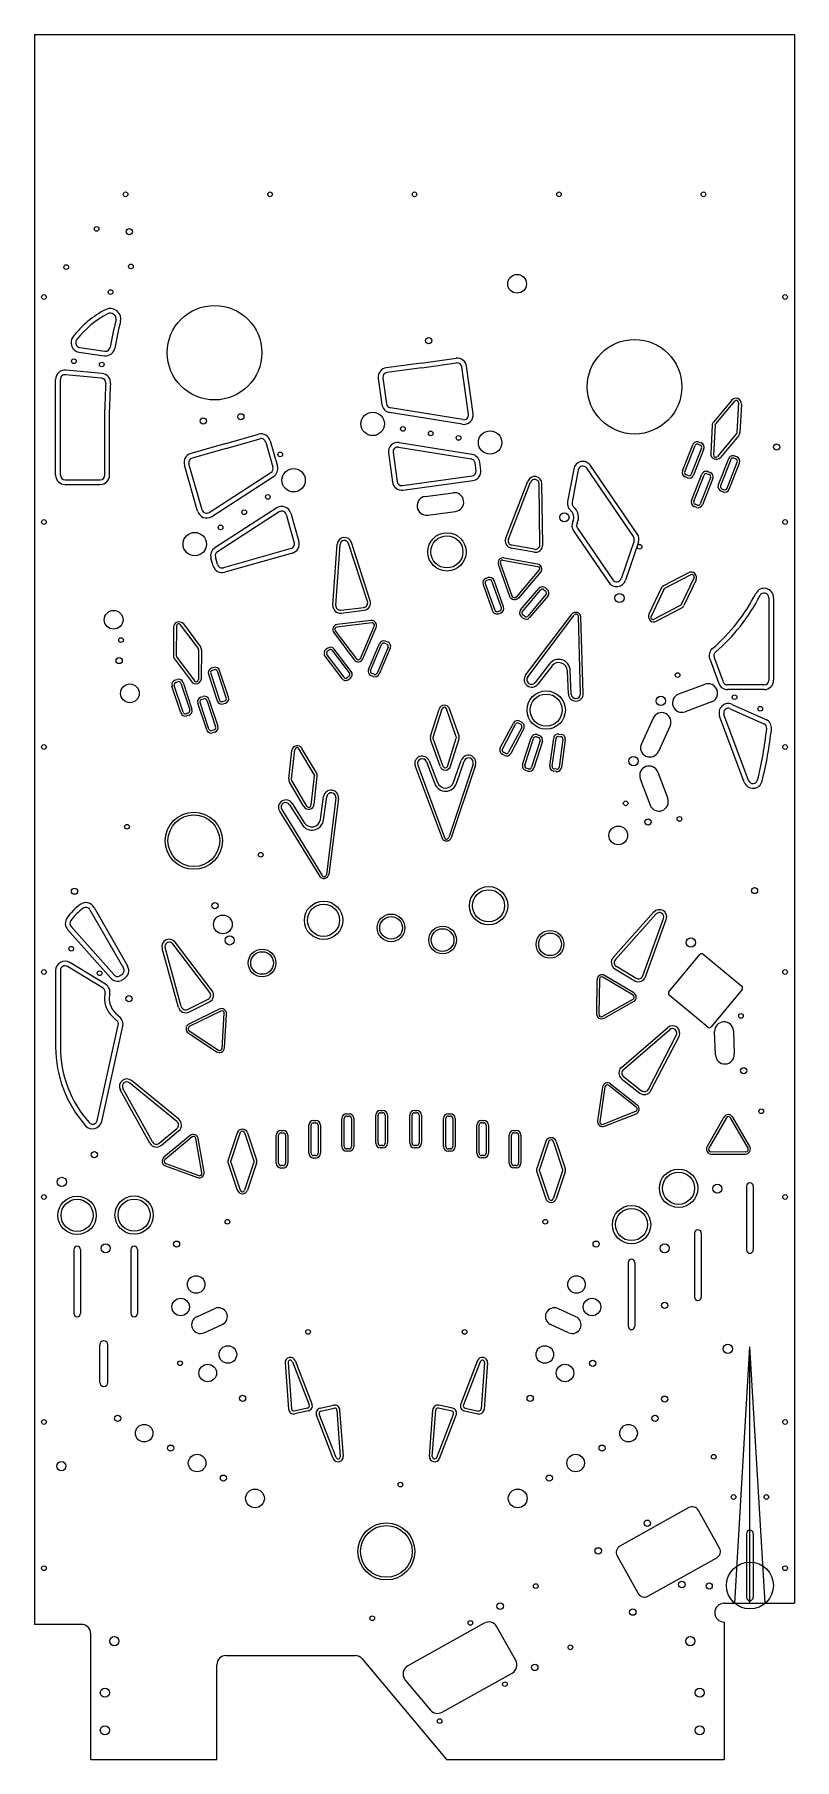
# Model space of a CAD drawing. Extents: x 0 to 20.3, y 0 to 46.
import ezdxf

# ---------------------------------------------------------------- set-up
doc = ezdxf.new("R2010")
doc.units = 0
doc.header["$LTSCALE"] = 4.25085
doc.header["$MEASUREMENT"] = 0
for name, color, linetype in [('1_250BIT_500DEP', 5, 'Continuous'), ('2_250BIT_250DEP', 3, 'Continuous'), ('3_250BIT_500TAB', 5, 'Continuous'), ('6_125BIT_500DEP', 5, 'Continuous'), ('7A_1250BALL', 5, 'Continuous'), ('8_250BIT_500OUTLINE', 5, 'Continuous')]:
    doc.layers.add(name, color=color, linetype=linetype)

msp = doc.modelspace()

# ---------------------------------------------------------------- linework, layer by layer
at = {"layer": '1_250BIT_500DEP', "color": 5, "linetype": 'Continuous', "lineweight": 25}
for p, q in [((2.13, 38.517), (2.098, 38.543)), ((1.203, 37.656), (1.876, 37.557)), ((9.699, 34.997), (11.634, 34.681)), ((9.555, 34.857), (9.66, 34.081)), ((11.766, 34.368), (11.738, 34.575)), ((9.801, 33.974), (11.659, 34.227)), ((10.409, 33.678), (11.152, 33.78)), ((6.521, 33.271), (4.875, 32.206)), ((6.709, 33.2), (6.923, 32.447)), ((10.477, 33.183), (11.22, 33.284)), ((6.837, 32.293), (5.034, 31.78)), ((4.879, 31.866), (4.822, 32.067)), ((17.865, 28.671), (17.162, 28.41)), ((18.039, 28.203), (17.336, 27.941)), ((16.482, 27.77), (16.17, 27.088)), ((19.028, 26.104), (18.372, 27.865)), ((18.54, 28.022), (19.437, 27.617)), ((16.936, 27.562), (16.625, 26.88)), ((16.61, 26.329), (16.872, 25.627)), ((16.141, 26.155), (16.403, 25.452)), ((1.477, 22.661), (2.37, 21.099)), ((2.123, 20.922), (0.977, 22.215)), ((2.322, 20.928), (2.257, 20.886)), ((18.146, 18.788), (18.123, 19.413)), ((18.623, 19.432), (18.646, 18.807)), ((4.323, 11.807), (4.808, 12.026)), ((14.427, 11.807), (13.942, 12.026)), ((4.517, 11.38), (5.001, 11.599)), ((14.233, 11.38), (13.749, 11.599))]:
    msp.add_line(p, q, dxfattribs=at)
at = {"layer": '1_250BIT_500DEP', "color": 5, "linetype": 'Continuous', "lineweight": 5}
for p, q in [((12.629, 32.541), (13.218, 34.06)), ((13.463, 32.39), (13.443, 34.019)), ((8.03, 30.775), (8.143, 32.4)), ((8.872, 30.878), (8.37, 32.428)), ((13.324, 32.272), (12.718, 32.381)), ((8.163, 30.649), (8.773, 30.724)), ((15.478, 21.332), (16.564, 22.547)), ((16.206, 20.897), (16.76, 22.43)), ((3.91, 20.078), (3.477, 21.649)), ((4.67, 20.455), (3.682, 21.75)), ((15.506, 21.152), (16.034, 20.836)), ((4.077, 20.003), (4.629, 20.277)), ((15.69, 18.397), (16.924, 19.462)), ((16.356, 17.872), (17.104, 19.32)), ((3.794, 17.014), (2.531, 18.043)), ((15.694, 18.215), (16.177, 17.834)), ((3.144, 16.47), (2.356, 17.896)), ((3.323, 16.436), (3.795, 16.831))]:
    msp.add_line(p, q, dxfattribs=at)
at = {"layer": '1_250BIT_500DEP', "color": 5, "linetype": 'Continuous', "lineweight": 25}
for centre, radius in [((12.859, 39.352), 0.25), ((12.859, 39.352), 0.25), ((9.01, 35.616), 0.312), ((12.139, 35.12), 0.312), ((6.904, 34.114), 0.312), ((4.27, 32.41), 0.312), ((2.108, 30.394), 0.25), ((2.542, 28.431), 0.25), ((15.555, 24.643), 0.25), ((5.019, 22.27), 0.25), ((9.501, 22.177), 0.302), ((10.873, 21.853), 0.302), ((13.736, 21.738), 0.302), ((6.064, 21.24), 0.302), ((4.307, 12.668), 0.234), ((14.443, 12.668), 0.234), ((3.894, 12.068), 0.234), ((14.856, 12.068), 0.234), ((5.153, 10.799), 0.234), ((13.597, 10.799), 0.234), ((4.616, 10.306), 0.234), ((14.134, 10.306), 0.234), ((2.921, 8.701), 0.234), ((15.829, 8.701), 0.234), ((4.332, 7.905), 0.234), ((14.418, 7.905), 0.234), ((5.875, 6.963), 0.25), ((12.875, 6.963), 0.25)]:
    msp.add_circle(centre, radius, dxfattribs=at)
at = {"layer": '1_250BIT_500DEP', "color": 5, "linetype": 'Continuous', "lineweight": 5}
for centre, radius in [((10.989, 32.203), 0.428), ((13.634, 27.985), 0.428), ((4.245, 24.5), 0.689), ((12.099, 22.767), 0.428), ((7.702, 22.379), 0.428), ((9.501, 22.177), 0.302), ((10.873, 21.853), 0.302), ((13.736, 21.738), 0.302), ((6.064, 21.24), 0.302), ((17.161, 15.232), 0.428), ((1.135, 14.511), 0.428), ((2.654, 14.518), 0.428), ((15.908, 14.265), 0.428), ((9.375, 5.548), 0.689)]:
    msp.add_circle(centre, radius, dxfattribs=at)
at = {"layer": '1_250BIT_500DEP', "color": 5, "linetype": 'Continuous', "lineweight": 25}
for centre, radius, start, end in [((3.017, 36.437), 2.367, 116.3988, 143.2054), ((2.02, 38.445), 0.125, 51.5037, 116.3988), ((11.595, 36), 9.72, 165.7722, 170.1699), ((2.052, 38.42), 0.125, -14.2278, 51.5037), ((1.221, 37.78), 0.125, 143.2054, -98.3749), ((1.895, 37.681), 0.125, -98.3749, -9.8301), ((9.679, 34.873), 0.125, 80.737, -172.237), ((11.614, 34.558), 0.125, 7.763, 80.737), ((9.784, 34.098), 0.125, -172.237, -82.237), ((11.642, 34.351), 0.125, -82.237, 7.763), ((10.443, 33.431), 0.25, 97.763, -82.237), ((11.186, 33.532), 0.25, -82.237, 97.763), ((6.589, 33.166), 0.125, 15.8705, 122.8965), ((4.942, 32.101), 0.125, 122.8965, -164.1295), ((6.803, 32.413), 0.125, -74.1295, 15.8705), ((13.345, 32.389), 0.119, -100.2484, 0.7073), ((5, 31.9), 0.125, -164.1295, -74.1295), ((8.148, 30.767), 0.119, 176.0151, -83.0292), ((17.952, 28.437), 0.25, -69.5643, 110.4357), ((17.249, 28.175), 0.25, 110.4357, -69.5643), ((16.709, 27.666), 0.25, -24.5643, 155.4357), ((18.489, 27.909), 0.125, 65.6633, -159.5643), ((19.385, 27.503), 0.125, -6.1573, 65.6633), ((9.359, 28.585), 10.21, -13.983, -6.1573), ((16.397, 26.984), 0.25, 155.4357, -24.5643), ((16.375, 26.242), 0.25, 20.4357, -159.5643), ((19.145, 26.148), 0.125, -159.5643, -13.983), ((16.637, 25.539), 0.25, -159.5643, 20.4357), ((2.177, 21.5), 1.49, 126.3421, 144.2002), ((1.368, 22.599), 0.125, 29.7668, 126.3421), ((1.07, 22.298), 0.125, 144.2002, -138.4462), ((15.566, 21.253), 0.119, 138.207, -120.8373), ((2.217, 21.005), 0.125, -138.4462, -71.2869), ((2.262, 21.037), 0.125, -61.326, 29.7668), ((4.024, 20.109), 0.119, -164.5873, -63.6316), ((18.373, 19.422), 0.25, 2.1455, -177.8545), ((18.396, 18.798), 0.25, -177.8545, 2.1455), ((15.768, 18.308), 0.119, 130.7824, -128.2619), ((3.247, 16.527), 0.119, -151.0764, -50.1207), ((4.904, 11.812), 0.234, -65.6633, 114.3367), ((13.846, 11.812), 0.234, 65.6633, -114.3367), ((4.42, 11.593), 0.234, 114.3367, -65.6633), ((14.33, 11.593), 0.234, -114.3367, 65.6633)]:
    msp.add_arc(centre, radius, start, end, dxfattribs=at)
at = {"layer": '1_250BIT_500DEP', "color": 5, "linetype": 'Continuous', "lineweight": 5}
for centre, radius, start, end in [((13.327, 34.018), 0.117, 0.7073, 158.7962), ((8.259, 32.392), 0.117, 17.9262, 176.0151), ((12.739, 32.498), 0.119, 158.7962, -100.2484), ((8.759, 30.841), 0.119, -83.0292, 17.9262), ((16.651, 22.469), 0.117, -19.8819, 138.207), ((3.59, 21.68), 0.117, 37.3238, -164.5873), ((16.095, 20.938), 0.119, -120.8373, -19.8819), ((4.576, 20.383), 0.119, -63.6316, 37.3238), ((17, 19.373), 0.117, -27.3065, 130.7824), ((2.458, 17.952), 0.117, 50.8347, -151.0764), ((16.251, 17.927), 0.119, -128.2619, -27.3065), ((3.72, 16.922), 0.119, -50.1207, 50.8347)]:
    msp.add_arc(centre, radius, start, end, dxfattribs=at)
at = {"layer": '2_250BIT_250DEP', "color": 3, "linetype": 'Continuous', "lineweight": 25}
for p, q in [((2.208, 38.615), (2.176, 38.641)), ((1.185, 37.533), (1.858, 37.433)), ((10.302, 37.239), (11.231, 37.366)), ((0.563, 34.25), (0.563, 36.804)), ((1.8, 36.958), (0.837, 37.053)), ((9.159, 36.831), (9.254, 36.135)), ((10.302, 37.239), (9.373, 37.112)), ((11.685, 35.887), (11.513, 37.152)), ((2, 34.25), (2, 36)), ((11.397, 35.606), (9.462, 35.922)), ((18.577, 36.247), (18.089, 35.665)), ((18.836, 36.145), (18.795, 35.387)), ((18.057, 35.585), (18.018, 34.826)), ((5.069, 35.083), (4.168, 34.827)), ((5.069, 35.083), (5.971, 35.339)), ((6.28, 35.167), (6.472, 34.492)), ((9.719, 35.12), (11.654, 34.805)), ((17.268, 34.364), (17.542, 35.062)), ((17.704, 35.132), (17.762, 35.11)), ((18.764, 35.307), (18.277, 34.724)), ((4.345, 33.29), (3.995, 34.518)), ((9.431, 34.84), (9.537, 34.064)), ((11.89, 34.385), (11.862, 34.592)), ((16.062, 32.683), (14.819, 34.507)), ((17.833, 34.948), (17.558, 34.25)), ((18.495, 34.687), (18.22, 33.989)), ((18.511, 33.875), (18.786, 34.573)), ((18.715, 34.735), (18.657, 34.758)), ((4.721, 33.149), (6.367, 34.214)), ((9.818, 33.85), (11.676, 34.103)), ((12.555, 32.569), (13.145, 34.088)), ((14.367, 34.413), (14.201, 33.551)), ((17.396, 34.179), (17.338, 34.202)), ((17.508, 33.576), (17.782, 34.274)), ((18.073, 34.159), (17.798, 33.461)), ((17.944, 34.344), (18.002, 34.321)), ((0.813, 34), (1.75, 34)), ((13.542, 32.391), (13.522, 34.02)), ((18.291, 33.827), (18.349, 33.804)), ((6.453, 33.376), (4.807, 32.311)), ((6.829, 33.234), (7.044, 32.481)), ((17.636, 33.391), (17.578, 33.414)), ((14.363, 32.768), (15.305, 31.387)), ((7.951, 30.78), (8.064, 32.406)), ((8.947, 30.902), (8.445, 32.452)), ((13.31, 32.194), (12.704, 32.304)), ((16.092, 32.462), (15.748, 31.447)), ((4.759, 31.832), (4.702, 32.033)), ((6.871, 32.173), (5.068, 31.66)), ((11.951, 31.336), (12.205, 30.63)), ((12.085, 31.517), (12.026, 31.496)), ((12.499, 30.736), (12.245, 31.442)), ((17.428, 31.647), (16.756, 31.294)), ((17.629, 31.454), (17.303, 30.769)), ((12.954, 30.654), (13.438, 31.226)), ((13.677, 31.024), (13.192, 30.452)), ((13.614, 31.241), (13.662, 31.201)), ((16.696, 31.232), (16.371, 30.546)), ((19.694, 30.982), (19.694, 28.781)), ((8.172, 30.571), (8.783, 30.645)), ((12.365, 30.555), (12.424, 30.576)), ((13.016, 30.437), (12.968, 30.478)), ((13.086, 28.916), (14.324, 30.549)), ((14.621, 28.425), (14.561, 30.473)), ((17.244, 30.706), (16.572, 30.353)), ((3.701, 30.193), (3.699, 29.434)), ((3.966, 30.281), (4.42, 29.672)), ((4.447, 29.59), (4.444, 28.831)), ((7.813, 29.636), (7.763, 29.598)), ((8.44, 29.012), (7.988, 29.611)), ((8.899, 29.069), (9.192, 29.759)), ((9.48, 29.637), (9.186, 28.946)), ((9.356, 29.825), (9.414, 29.8)), ((3.726, 29.353), (4.18, 28.744)), ((4.774, 29.12), (4.715, 29.1)), ((5.167, 28.328), (4.932, 29.04)), ((7.739, 29.423), (8.191, 28.824)), ((13.789, 29.164), (13.409, 28.676)), ((14.225, 28.414), (14.2, 29.033)), ((17.991, 29.347), (18.234, 28.694)), ((3.899, 27.909), (3.663, 28.621)), ((3.743, 28.779), (3.802, 28.798)), ((3.96, 28.719), (4.195, 28.007)), ((4.635, 28.942), (4.871, 28.23)), ((8.366, 28.8), (8.416, 28.837)), ((9.022, 28.88), (8.965, 28.905)), ((19.444, 28.531), (18.468, 28.531)), ((4.587, 27.456), (4.352, 28.168)), ((4.431, 28.326), (4.491, 28.346)), ((4.649, 28.266), (4.884, 27.554)), ((5.029, 28.15), (5.088, 28.17)), ((18.592, 28.136), (19.488, 27.731)), ((4.116, 27.849), (4.057, 27.829)), ((10.552, 27.287), (10.78, 28.011)), ((11.311, 27.3), (11.058, 28.016)), ((12.411, 26.974), (12.761, 27.638)), ((12.929, 27.69), (12.985, 27.661)), ((18.91, 26.061), (18.254, 27.821)), ((4.805, 27.396), (4.745, 27.377)), ((10.806, 26.485), (10.554, 27.201)), ((11.085, 26.489), (11.313, 27.214)), ((13.037, 27.492), (12.688, 26.828)), ((13.005, 26.534), (13.234, 27.248)), ((13.532, 27.153), (13.303, 26.439)), ((13.391, 27.329), (13.451, 27.31)), ((13.733, 26.495), (13.834, 27.239)), ((13.974, 27.346), (14.036, 27.337)), ((14.143, 27.196), (14.042, 26.453)), ((6.773, 26.149), (6.855, 26.904)), ((7.515, 26.309), (7.127, 26.963)), ((12.519, 26.776), (12.464, 26.805)), ((7.45, 25.47), (7.533, 26.225)), ((10.142, 26.491), (10.858, 24.571)), ((10.514, 26.628), (10.736, 26.051)), ((11.754, 26.519), (11.106, 24.575)), ((11.167, 26.058), (11.37, 26.643)), ((13.146, 26.358), (13.086, 26.377)), ((13.901, 26.346), (13.84, 26.355)), ((7.178, 25.412), (6.791, 26.065)), ((6.864, 25.496), (7.194, 24.972)), ((7.616, 25.063), (7.701, 25.676)), ((8.102, 25.63), (7.844, 23.597)), ((6.526, 25.289), (7.601, 23.544)), ((1.585, 22.723), (2.479, 21.161)), ((15.419, 21.385), (16.505, 22.6)), ((2.03, 20.839), (0.883, 22.132)), ((16.28, 20.871), (16.834, 22.403)), ((3.834, 20.057), (3.401, 21.628)), ((4.733, 20.502), (3.745, 21.798)), ((1.891, 20.673), (0.943, 21.252)), ((0.563, 21.039), (0.563, 19.001)), ((2.386, 20.82), (2.313, 20.774)), ((15.465, 21.084), (15.994, 20.768)), ((2.16, 19.905), (2.279, 19.794)), ((4.112, 19.932), (4.664, 20.206)), ((1.79, 17.013), (2.354, 19.556)), ((15.639, 18.457), (16.872, 19.521)), ((16.426, 17.836), (17.174, 19.284)), ((3.844, 17.075), (2.581, 18.104)), ((15.645, 18.153), (16.129, 17.772)), ((3.074, 16.432), (2.286, 17.858)), ((7.431, 17.04), (7.493, 17.04)), ((8.192, 16.345), (8.192, 17.095)), ((8.317, 17.22), (8.38, 17.22)), ((8.505, 17.095), (8.505, 16.345)), ((9.092, 16.435), (9.092, 17.185)), ((9.217, 17.31), (9.28, 17.31)), ((9.405, 17.185), (9.405, 16.435)), ((9.997, 16.436), (9.997, 17.186)), ((10.122, 17.311), (10.184, 17.311)), ((10.309, 17.186), (10.309, 16.436)), ((10.897, 16.346), (10.897, 17.096)), ((11.022, 17.221), (11.084, 17.221)), ((11.209, 17.096), (11.209, 16.346)), ((11.909, 17.043), (11.971, 17.043)), ((3.374, 16.376), (3.846, 16.77)), ((5.401, 16.71), (5.16, 15.99)), ((5.679, 16.71), (5.919, 15.99)), ((6.442, 15.898), (6.442, 16.648)), ((6.567, 16.773), (6.629, 16.773)), ((6.754, 16.648), (6.754, 15.898)), ((7.306, 16.165), (7.306, 16.915)), ((7.618, 16.915), (7.618, 16.165)), ((11.784, 16.168), (11.784, 16.918)), ((12.096, 16.918), (12.096, 16.168)), ((12.648, 15.902), (12.648, 16.652)), ((12.773, 16.777), (12.836, 16.777)), ((12.961, 16.652), (12.961, 15.902)), ((8.38, 16.22), (8.317, 16.22)), ((9.28, 16.31), (9.217, 16.31)), ((10.184, 16.311), (10.122, 16.311)), ((11.084, 16.221), (11.022, 16.221)), ((13.625, 16.482), (13.384, 15.761)), ((13.903, 16.482), (14.143, 15.761)), ((5.16, 15.904), (5.401, 15.184)), ((5.919, 15.904), (5.679, 15.184)), ((6.629, 15.773), (6.567, 15.773)), ((7.493, 16.04), (7.431, 16.04)), ((11.971, 16.043), (11.909, 16.043)), ((12.836, 15.777), (12.773, 15.777)), ((13.384, 15.675), (13.625, 14.955)), ((14.143, 15.675), (13.903, 14.955)), ((6.945, 10.636), (7.393, 9.486)), ((11.805, 10.636), (11.357, 9.486)), ((6.677, 10.576), (6.767, 9.344)), ((12.073, 10.576), (11.983, 9.344)), ((7.292, 9.296), (6.94, 9.216)), ((7.613, 9.368), (7.966, 9.448)), ((8.229, 8.088), (8.138, 9.32)), ((10.521, 8.088), (10.612, 9.32)), ((11.137, 9.368), (10.784, 9.448)), ((11.458, 9.296), (11.81, 9.216)), ((7.96, 8.028), (7.512, 9.178)), ((10.79, 8.028), (11.238, 9.178))]:
    msp.add_line(p, q, dxfattribs=at)
at = {"layer": '2_250BIT_250DEP', "color": 3, "linetype": 'Continuous', "lineweight": 5}
for p, q in [((12.665, 31.013), (12.359, 31.864)), ((12.51, 32.042), (13.4, 31.882)), ((13.479, 31.662), (12.895, 30.972)), ((8.962, 30.373), (8.064, 30.264)), ((7.973, 30.049), (8.516, 29.326)), ((8.749, 29.355), (9.102, 30.186)), ((14.987, 20.794), (14.974, 19.89)), ((15.968, 20.444), (15.192, 20.908)), ((4.923, 20.009), (4.112, 19.607)), ((5.06, 18.977), (5.117, 19.879)), ((15.175, 19.77), (15.965, 20.21)), ((4.097, 19.374), (4.85, 18.873)), ((16.061, 17.453), (15.352, 18.013)), ((15.134, 17.927), (15.004, 17.032)), ((15.188, 16.887), (16.028, 17.222)), ((18.372, 17.131), (17.92, 16.348)), ((19.058, 16.348), (18.606, 17.131)), ((4.144, 16.639), (3.45, 16.059)), ((4.518, 15.668), (4.364, 16.558)), ((18.037, 16.145), (18.941, 16.146)), ((3.49, 15.829), (4.339, 15.518))]:
    msp.add_line(p, q, dxfattribs=at)
at = {"layer": '2_250BIT_250DEP', "color": 3, "linetype": 'Continuous', "lineweight": 25}
for centre, radius in [((10.989, 32.203), 0.511), ((13.634, 27.985), 0.511), ((4.245, 24.5), 0.76), ((12.099, 22.767), 0.511), ((7.702, 22.379), 0.511), ((9.501, 22.177), 0.369), ((10.873, 21.853), 0.369), ((13.736, 21.738), 0.369), ((6.064, 21.24), 0.369), ((17.161, 15.232), 0.511), ((1.135, 14.511), 0.511), ((2.654, 14.518), 0.511), ((15.908, 14.265), 0.511), ((9.375, 5.548), 0.76)]:
    msp.add_circle(centre, radius, dxfattribs=at)
for centre, radius, start, end in [((3.017, 36.437), 2.492, 116.3988, 143.2054), ((2.02, 38.445), 0.25, 51.5037, 116.3988), ((11.595, 36), 9.595, 165.7722, 170.1699), ((2.052, 38.42), 0.25, -14.2278, 51.5037), ((1.221, 37.78), 0.25, 143.2054, -98.3749), ((1.895, 37.681), 0.25, -98.3749, -9.8301), ((11.265, 37.118), 0.25, 7.763, 97.763), ((0.813, 36.804), 0.25, 84.4123, 179.9999), ((1.776, 36.709), 0.25, -4.1325, 84.4123), ((9.407, 36.865), 0.25, 97.763, -172.237), ((11.595, 36), 9.595, 175.8675, -179.9998), ((9.502, 36.169), 0.25, -172.237, -99.263), ((11.437, 35.853), 0.25, -99.263, 7.763), ((18.689, 36.153), 0.147, -3.051, 140.0333), ((18.193, 35.577), 0.136, 140.0905, 176.9589), ((6.039, 35.099), 0.25, 15.8705, 105.8705), ((9.679, 34.873), 0.25, 80.737, -172.237), ((17.659, 35.016), 0.125, 68.5255, 158.5255), ((17.717, 34.993), 0.125, -21.4745, 68.5255), ((18.659, 35.394), 0.136, -39.9094, -3.0396), ((4.236, 34.586), 0.25, 105.8705, -164.1295), ((11.614, 34.558), 0.25, 7.763, 80.737), ((14.612, 34.366), 0.25, 34.2792, 169.1393), ((18.164, 34.818), 0.147, 177.0177, -39.898), ((18.611, 34.641), 0.125, 68.5255, 158.5255), ((18.669, 34.619), 0.125, -21.4745, 68.5255), ((0.813, 34.25), 0.25, 179.9999, -90.0001), ((1.75, 34.25), 0.25, -90.0001, -0.001), ((6.231, 34.423), 0.25, -57.1035, 15.8705), ((9.784, 34.098), 0.25, -172.237, -82.237), ((11.642, 34.351), 0.25, -82.237, 7.763), ((13.327, 34.018), 0.195, 0.7073, 158.7962), ((17.384, 34.318), 0.125, 158.5255, -111.4745), ((17.442, 34.295), 0.125, -111.4745, -21.4745), ((17.898, 34.228), 0.125, 68.5255, 158.5255), ((17.957, 34.205), 0.125, -21.4745, 68.5255), ((18.337, 33.943), 0.125, 158.5255, -111.4745), ((18.395, 33.921), 0.125, -111.4745, -21.4745), ((4.585, 33.358), 0.25, -164.1295, -57.1035), ((6.589, 33.166), 0.25, 15.8705, 122.8965), ((14.447, 33.504), 0.25, 169.1393, -130.8607), ((14.12, 33.125), 0.25, -25.7208, 49.1393), ((17.624, 33.53), 0.125, 158.5255, -111.4745), ((17.682, 33.507), 0.125, -111.4745, -21.4745), ((14.57, 32.909), 0.25, 154.2792, -145.7208), ((15.856, 32.542), 0.25, -18.7449, 34.2792), ((4.942, 32.101), 0.25, 122.8965, -164.1295), ((6.803, 32.413), 0.25, -74.1295, 15.8705), ((8.259, 32.392), 0.195, 17.9262, 176.0151), ((12.739, 32.498), 0.197, 158.7962, -100.2484), ((13.345, 32.389), 0.197, -100.2484, 0.7073), ((5, 31.9), 0.25, -164.1295, -74.1295), ((12.486, 31.909), 0.135, 79.8229, -160.2809), ((12.068, 31.378), 0.125, 109.8118, -160.1882), ((12.127, 31.399), 0.125, 19.8118, 109.8118), ((15.511, 31.528), 0.25, -145.7208, -18.7449), ((16.819, 31.174), 0.136, 117.7356, 154.604), ((17.496, 31.517), 0.147, -25.4059, 117.6784), ((8.759, 30.841), 0.197, -83.0292, 17.9262), ((13.534, 31.146), 0.125, 49.7466, 139.7466), ((13.581, 31.105), 0.125, -40.2534, 49.7466), ((14.866, 33.331), 4.895, -49.2402, -27.1677), ((19.444, 30.982), 0.25, 0, 152.8323), ((8.148, 30.767), 0.197, 176.0151, -83.0292), ((8.978, 30.239), 0.135, -22.9967, 96.8995), ((12.322, 30.672), 0.125, -160.1882, -70.1882), ((12.381, 30.694), 0.125, -70.1882, 19.8118), ((13.049, 30.573), 0.125, 139.7466, -130.2534), ((13.097, 30.533), 0.125, -130.2534, -40.2534), ((14.334, 30.541), 0.012, 135.6526, 142.8113), ((14.424, 30.453), 0.138, 8.9372, 135.6526), ((14.549, 30.473), 0.012, 1.6803, 8.8401), ((16.504, 30.483), 0.147, 154.6628, -62.2529), ((17.18, 30.827), 0.136, -62.2643, -25.3945), ((3.848, 30.193), 0.147, 36.7585, 179.8428), ((4.311, 29.591), 0.136, -0.167, 36.7013), ((7.839, 29.498), 0.125, 127.0307, -142.9693), ((7.889, 29.536), 0.125, 37.0307, 127.0307), ((9.307, 29.71), 0.125, 66.9654, 156.9654), ((9.365, 29.685), 0.125, -23.0346, 66.9654), ((18.225, 29.434), 0.25, 130.7598, -159.5643), ((3.835, 29.434), 0.136, 179.8314, -143.2988), ((4.754, 28.981), 0.125, 108.2912, -161.7088), ((4.813, 29.001), 0.125, 18.2912, 108.2912), ((8.34, 28.937), 0.125, -52.9693, 37.0307), ((9.014, 29.02), 0.125, 156.9654, -113.0346), ((13.969, 29.02), 0.231, 3.1884, 141.276), ((3.782, 28.66), 0.125, 108.2912, -161.7088), ((3.841, 28.68), 0.125, 18.2912, 108.2912), ((4.298, 28.831), 0.147, -143.3102, -0.2259), ((8.29, 28.899), 0.125, -142.9693, -52.9693), ((9.071, 28.995), 0.125, -113.0346, -23.0346), ((13.25, 28.8), 0.202, 144.7667, -37.8712), ((13.095, 28.909), 0.012, 142.8113, 144.7667), ((18.468, 28.781), 0.25, -159.5643, -90), ((19.444, 28.781), 0.25, -90, 0), ((4.471, 28.208), 0.125, 108.2912, -161.7088), ((4.53, 28.227), 0.125, 18.2912, 108.2912), ((4.989, 28.269), 0.125, -161.7088, -71.7088), ((5.049, 28.289), 0.125, -71.7088, 18.2912), ((10.92, 27.967), 0.147, 19.4986, 162.5829), ((14.423, 28.422), 0.198, -177.6677, 0.5769), ((14.609, 28.424), 0.012, 0.5877, 1.6803), ((18.489, 27.909), 0.25, 65.6633, -159.5643), ((4.017, 27.948), 0.125, -161.7088, -71.7088), ((4.077, 27.967), 0.125, -71.7088, 18.2912), ((12.871, 27.579), 0.125, 62.2475, 152.2475), ((12.926, 27.55), 0.125, -27.7525, 62.2475), ((19.385, 27.503), 0.25, -6.1573, 65.6633), ((4.706, 27.495), 0.125, -161.7088, -71.7088), ((4.765, 27.515), 0.125, -71.7088, 18.2912), ((10.682, 27.246), 0.136, 162.5715, -160.5587), ((11.183, 27.255), 0.136, -17.4286, 19.4397), ((13.353, 27.21), 0.125, 72.2475, 162.2475), ((13.413, 27.191), 0.125, -17.7525, 72.2475), ((13.958, 27.222), 0.125, 82.2475, 172.2475), ((14.019, 27.213), 0.125, -7.7525, 82.2475), ((9.359, 28.585), 10.335, -13.983, -6.1573), ((7.001, 26.888), 0.147, 30.6909, 173.7752), ((10.329, 26.557), 0.198, 21.0911, -160.6643), ((11.56, 26.577), 0.202, -16.4745, 160.8877), ((12.522, 26.916), 0.125, 152.2475, -117.7525), ((12.577, 26.887), 0.125, -117.7525, -27.7525), ((7.398, 26.24), 0.136, -6.2363, 30.6321), ((10.153, 26.495), 0.012, -160.6534, -159.5609), ((10.945, 26.533), 0.147, -160.5701, -17.4858), ((11.742, 26.523), 0.012, -18.4298, -16.4745), ((13.124, 26.496), 0.125, 162.2475, -107.7525), ((13.184, 26.477), 0.125, -107.7525, -17.7525), ((13.856, 26.479), 0.125, 172.2475, -97.7525), ((13.918, 26.47), 0.125, -97.7525, -7.7525), ((6.908, 26.134), 0.136, 173.7638, -149.3664), ((7.901, 25.649), 0.202, -5.2822, 172.08), ((10.95, 26.137), 0.231, -158.0527, -19.9652), ((19.145, 26.148), 0.25, -159.5643, -13.983), ((6.697, 25.39), 0.198, 32.2835, -149.472), ((7.304, 25.486), 0.147, -149.3778, -6.2935), ((8.09, 25.631), 0.012, -7.2375, -5.2822), ((6.536, 25.295), 0.012, -149.4611, -148.3686), ((7.388, 25.099), 0.231, -146.8604, -8.7729), ((10.981, 24.633), 0.138, -152.3039, -25.5886), ((10.869, 24.575), 0.012, -159.5609, -152.401), ((11.095, 24.579), 0.012, -25.5886, -18.4298), ((7.611, 23.551), 0.012, -148.3686, -141.2087), ((7.709, 23.63), 0.138, -141.1116, -14.3963), ((7.832, 23.598), 0.012, -14.3963, -7.2375), ((2.177, 21.5), 1.615, 126.3421, 144.2002), ((1.368, 22.599), 0.25, 29.7668, 126.3421), ((16.651, 22.469), 0.195, -19.8819, 138.207), ((1.07, 22.298), 0.25, 144.2002, -138.4462), ((3.59, 21.68), 0.195, 37.3238, -164.5873), ((0.813, 21.039), 0.25, 58.5503, 179.999), ((2.262, 21.037), 0.25, -60.2332, 29.7668), ((15.566, 21.253), 0.197, 138.207, -120.8373), ((2.217, 21.005), 0.25, -138.4462, -67.2653), ((16.095, 20.938), 0.197, -120.8373, -19.8819), ((1.76, 20.459), 0.25, -12.6306, 58.5503), ((2.516, 20.29), 0.525, 167.3694, -132.7868), ((4.576, 20.383), 0.197, -63.6316, 37.3238), ((15.899, 20.328), 0.135, -60.8048, 59.0915), ((2.11, 19.61), 0.25, -12.4971, 47.2132), ((4.024, 20.109), 0.197, -164.5874, -63.6316), ((4.982, 19.888), 0.135, -3.5991, 116.2971), ((17, 19.373), 0.195, -27.3065, 130.7824), ((3.729, 19.001), 3.166, 180, -138.4656), ((15.768, 18.308), 0.197, 130.7824, -128.2619), ((2.458, 17.952), 0.195, 50.8347, -151.0764), ((16.251, 17.927), 0.197, -128.2619, -27.3065), ((3.72, 16.922), 0.197, -50.1207, 50.8347), ((7.431, 16.915), 0.125, 90, 180), ((7.493, 16.915), 0.125, 0, 90), ((8.317, 17.095), 0.125, 90, 180), ((8.38, 17.095), 0.125, 0, 90), ((9.217, 17.185), 0.125, 90, 180), ((9.28, 17.185), 0.125, 0, 90), ((10.122, 17.186), 0.125, 90, 180), ((10.184, 17.186), 0.125, 0, 90), ((11.022, 17.096), 0.125, 90, 180), ((11.084, 17.096), 0.125, 0, 90), ((11.909, 16.918), 0.125, 90, 180), ((11.971, 16.918), 0.125, 0, 90), ((15.978, 17.347), 0.135, -68.2294, 51.6669), ((18.489, 17.063), 0.135, 30.0548, 149.9511), ((1.546, 17.067), 0.25, -138.4656, -12.4971), ((4.23, 16.535), 0.135, 9.9118, 129.808), ((5.54, 16.664), 0.147, 18.4243, 161.5086), ((6.567, 16.648), 0.125, 90, 180), ((6.629, 16.648), 0.125, 0, 90), ((12.773, 16.652), 0.125, 90, 180), ((12.836, 16.652), 0.125, 0, 90), ((13.764, 16.435), 0.147, 18.4243, 161.5086), ((3.247, 16.527), 0.197, -151.0764, -50.1207), ((7.431, 16.165), 0.125, 180, -90), ((7.493, 16.165), 0.125, -90, 0), ((8.317, 16.345), 0.125, 180, -90), ((8.38, 16.345), 0.125, -90, 0), ((9.217, 16.435), 0.125, 180, -90), ((9.28, 16.435), 0.125, -90, 0), ((10.122, 16.436), 0.125, 180, -90), ((10.184, 16.436), 0.125, -90, 0), ((11.022, 16.346), 0.125, 180, -90), ((11.084, 16.346), 0.125, -90, 0), ((11.909, 16.168), 0.125, 180, -90), ((11.971, 16.168), 0.125, -90, 0), ((5.289, 15.947), 0.136, 161.5658, -161.5659), ((5.79, 15.947), 0.136, -18.4341, 18.4357), ((6.567, 15.898), 0.125, 180, -90), ((6.629, 15.898), 0.125, -90, 0), ((12.773, 15.902), 0.125, 180, -90), ((12.836, 15.902), 0.125, -90, 0), ((13.513, 15.718), 0.136, 161.5658, -161.5659), ((14.014, 15.718), 0.136, -18.4341, 18.4357), ((5.54, 15.23), 0.147, -161.507, -18.4227), ((13.764, 15.001), 0.147, -161.507, -18.4227), ((6.816, 10.586), 0.139, 21.2541, -175.81), ((11.934, 10.586), 0.139, -4.19, 158.7459), ((6.909, 9.355), 0.142, -175.81, -77.278), ((7.261, 9.434), 0.142, -77.278, 21.254), ((7.645, 9.23), 0.142, 102.722, -158.746), ((7.997, 9.309), 0.142, 4.19, 102.722), ((10.753, 9.309), 0.142, 77.278, 175.81), ((11.105, 9.23), 0.142, -21.254, 77.278), ((11.489, 9.434), 0.142, 158.746, -102.722), ((11.841, 9.355), 0.142, -102.722, -4.19), ((8.09, 8.078), 0.139, -158.7459, 4.19), ((10.66, 8.078), 0.139, 175.81, -21.2541)]:
    msp.add_arc(centre, radius, start, end, dxfattribs=at)
at = {"layer": '2_250BIT_250DEP', "color": 3, "linetype": 'Continuous', "lineweight": 5, "extrusion": (0, 0, -1)}
for centre, major_axis, start_param, end_param in [((13.376, 31.749), (0.133, -0.024), 4.712389, 6.807358), ((12.792, 31.059), (0.103, -0.087), 0, 2.094108)]:
    msp.add_ellipse(centre, major_axis=major_axis, ratio=1, start_param=start_param, end_param=end_param, dxfattribs=at)
at = {"layer": '2_250BIT_250DEP', "color": 3, "linetype": 'Continuous', "lineweight": 5}
for centre, major_axis, start_param, end_param in [((8.08, 30.13), (-0.134, -0.016), 4.712389, 6.807358), ((8.624, 29.408), (-0.108, -0.081), 0, 2.094108), ((15.123, 20.792), (-0.116, 0.069), 4.712389, 6.807358), ((15.109, 19.888), (-0.135, 0.002), 0, 2.094108), ((4.172, 19.486), (-0.121, -0.06), 4.712389, 6.807358), ((4.925, 18.986), (-0.075, -0.112), 0, 2.094108), ((15.268, 17.908), (-0.106, 0.084), 4.712389, 6.807358), ((15.138, 17.013), (-0.134, 0.019), 0, 2.094108), ((18.037, 16.28), (-0.068, -0.117), 4.712389, 6.807358), ((18.941, 16.281), (0, -0.135), 0, 2.094108), ((3.536, 15.956), (-0.104, -0.087), 4.712389, 6.807358), ((4.385, 15.645), (-0.046, -0.127), 0, 2.094108)]:
    msp.add_ellipse(centre, major_axis=major_axis, ratio=1, start_param=start_param, end_param=end_param, dxfattribs=at)
at = {"layer": '3_250BIT_500TAB', "color": 5, "linetype": 'Continuous', "lineweight": 25}
for p, q in [((0.688, 34.25), (0.688, 36.804)), ((1.788, 36.834), (0.825, 36.928)), ((9.283, 36.848), (9.378, 36.152)), ((10.319, 37.115), (9.39, 36.988)), ((10.319, 37.115), (11.248, 37.242)), ((11.561, 35.87), (11.389, 37.135)), ((1.875, 34.25), (1.875, 36)), ((11.417, 35.73), (9.482, 36.045)), ((5.104, 34.963), (4.202, 34.706)), ((5.104, 34.963), (6.005, 35.219)), ((6.16, 35.133), (6.352, 34.458)), ((4.465, 33.324), (4.116, 34.552)), ((0.813, 34.125), (1.75, 34.125)), ((4.653, 33.253), (6.299, 34.319)), ((14.489, 34.39), (14.324, 33.527)), ((15.959, 32.612), (14.715, 34.436)), ((14.467, 32.838), (15.408, 31.457)), ((15.974, 32.502), (15.63, 31.487)), ((19.569, 30.982), (19.569, 28.781)), ((18.108, 29.39), (18.351, 28.737)), ((19.444, 28.656), (18.468, 28.656)), ((16.904, 20.468), (17.73, 21.465)), ((17.818, 21.474), (18.846, 20.622)), ((0.688, 21.039), (0.688, 19.001)), ((1.825, 20.566), (0.878, 21.146)), ((17.941, 19.528), (16.912, 20.38)), ((18.855, 20.534), (18.029, 19.537)), ((2.075, 19.813), (2.195, 19.702)), ((1.668, 17.04), (2.232, 19.583)), ((17.435, 6.716), (15.597, 5.689)), ((18.253, 5.637), (17.69, 6.644)), ((15.525, 5.433), (16.088, 4.426)), ((16.343, 4.354), (18.181, 5.381)), ((11.981, 3.636), (9.947, 2.498)), ((12.823, 2.643), (12.322, 3.54)), ((10.861, 1.26), (12.727, 2.303)), ((9.877, 2.12), (10.547, 1.318))]:
    msp.add_line(p, q, dxfattribs=at)
for centre in [(4.796, 37.515), (15.989, 36.606)]:
    msp.add_circle(centre, 1.26, dxfattribs=at)
for centre, radius, start, end in [((0.813, 36.804), 0.125, 84.4123, 179.9999), ((1.776, 36.709), 0.125, -4.1325, 84.4123), ((9.407, 36.865), 0.125, 97.763, -172.237), ((11.265, 37.118), 0.125, 7.763, 97.763), ((11.595, 36), 9.72, 175.8675, -179.9998), ((9.502, 36.169), 0.125, -172.237, -99.263), ((11.437, 35.853), 0.125, -99.263, 7.763), ((6.039, 35.099), 0.125, 15.8705, 105.8705), ((4.236, 34.586), 0.125, 105.8705, -164.1295), ((0.813, 34.25), 0.125, 179.9999, -90.0001), ((1.75, 34.25), 0.125, -90.0001, -0.001), ((6.231, 34.423), 0.125, -57.1035, 15.8705), ((14.612, 34.366), 0.125, 34.2792, 169.1393), ((4.585, 33.358), 0.125, -164.1295, -57.1035), ((14.447, 33.504), 0.125, 169.1393, -130.8607), ((14.12, 33.125), 0.375, -25.7208, 49.1393), ((14.57, 32.909), 0.125, 154.2792, -145.7208), ((15.856, 32.542), 0.125, -18.7449, 34.2792), ((15.511, 31.528), 0.125, -145.7208, -18.7449), ((14.866, 33.331), 5.02, -49.2402, -27.1677), ((19.444, 30.982), 0.125, 0, 152.8323), ((18.225, 29.434), 0.125, 130.7598, -159.5643), ((18.468, 28.781), 0.125, -159.5643, -90), ((19.444, 28.781), 0.125, -90, 0), ((0.813, 21.039), 0.125, 58.5503, 179.999), ((17.778, 21.426), 0.0625, 50.3648, 140.3648), ((1.76, 20.459), 0.125, -12.6306, 58.5503), ((2.516, 20.29), 0.65, 167.3694, -132.7868), ((16.952, 20.428), 0.0625, 140.3648, -129.6352), ((18.806, 20.574), 0.0625, -39.6352, 50.3648), ((2.11, 19.61), 0.125, -12.4971, 47.2132), ((17.98, 19.577), 0.0625, -129.6352, -39.6352), ((3.729, 19.001), 3.041, 180, -138.4656), ((1.546, 17.067), 0.125, -138.4656, -12.4971), ((17.526, 6.552), 0.188, 29.2093, 119.2093), ((15.689, 5.525), 0.188, 119.2093, -150.7907), ((18.089, 5.545), 0.188, -60.7907, 29.2093), ((16.252, 4.518), 0.188, -150.7907, -60.7907), ((12.103, 3.418), 0.25, 29.2092, 119.2092), ((10.069, 2.28), 0.25, 119.2092, -140.1104), ((12.605, 2.521), 0.25, -60.7908, 29.2092), ((10.739, 1.478), 0.25, -140.1104, -60.7908)]:
    msp.add_arc(centre, radius, start, end, dxfattribs=at)
at = {"layer": '6_125BIT_500DEP', "color": 5, "linetype": 'Continuous', "lineweight": 5}
for p, q in [((18.656, 36.222), (18.148, 35.615)), ((18.76, 36.181), (18.718, 35.391)), ((18.134, 35.58), (18.093, 34.79)), ((18.705, 35.356), (18.197, 34.749)), ((12.73, 31.019), (12.413, 31.901)), ((12.483, 31.983), (13.405, 31.817)), ((13.442, 31.715), (12.836, 31)), ((17.492, 31.594), (16.791, 31.226)), ((17.573, 31.516), (17.234, 30.802)), ((16.766, 31.199), (16.427, 30.484)), ((13.143, 28.869), (14.384, 30.517)), ((14.547, 28.419), (14.494, 30.481)), ((17.208, 30.775), (16.508, 30.406)), ((3.779, 30.225), (3.776, 29.434)), ((3.885, 30.26), (4.358, 29.626)), ((8.013, 30.1), (8.577, 29.351)), ((8.986, 30.313), (8.055, 30.199)), ((8.684, 29.364), (9.051, 30.226)), ((4.37, 29.591), (4.367, 28.799)), ((3.788, 29.399), (4.261, 28.764)), ((13.722, 29.215), (13.338, 28.72)), ((14.301, 28.412), (14.277, 29.038)), ((10.626, 27.263), (10.863, 28.018)), ((11.239, 27.274), (10.975, 28.02)), ((10.89, 26.48), (10.626, 27.226)), ((11.002, 26.482), (11.239, 27.237)), ((6.849, 26.141), (6.935, 26.927)), ((7.448, 26.27), (7.045, 26.951)), ((7.37, 25.447), (7.456, 26.234)), ((10.21, 26.52), (10.924, 24.584)), ((10.441, 26.606), (10.665, 26.021)), ((11.685, 26.545), (11.039, 24.586)), ((11.248, 26.031), (11.451, 26.624)), ((7.26, 25.423), (6.857, 26.104)), ((6.588, 25.331), (7.663, 23.571)), ((6.797, 25.46), (7.13, 24.93)), ((7.7, 25.053), (7.785, 25.674)), ((8.029, 25.642), (7.776, 23.595)), ((15.051, 20.809), (15.037, 19.872)), ((15.95, 20.381), (15.145, 20.862)), ((15.13, 19.816), (15.948, 20.273)), ((4.965, 19.959), (4.125, 19.544)), ((4.996, 18.964), (5.055, 19.899)), ((4.118, 19.435), (4.899, 18.916)), ((16.035, 17.393), (15.299, 17.974)), ((15.199, 17.934), (15.064, 17.006)), ((15.149, 16.939), (16.02, 17.286)), ((18.435, 17.114), (17.966, 16.302)), ((19.012, 16.302), (18.543, 17.114)), ((4.197, 16.601), (3.477, 16)), ((4.459, 15.641), (4.299, 16.564)), ((5.484, 16.716), (5.233, 15.966)), ((5.596, 16.716), (5.846, 15.966)), ((13.708, 16.488), (13.457, 15.737)), ((13.82, 16.488), (14.07, 15.737)), ((18.021, 16.208), (18.958, 16.209)), ((3.496, 15.894), (4.376, 15.571)), ((5.233, 15.928), (5.484, 15.178)), ((5.846, 15.928), (5.596, 15.178)), ((13.457, 15.7), (13.708, 14.949)), ((14.07, 15.7), (13.82, 14.949)), ((6.756, 10.581), (6.846, 9.35)), ((6.872, 10.608), (7.319, 9.457)), ((11.878, 10.608), (11.431, 9.457)), ((11.994, 10.581), (11.904, 9.35)), ((7.275, 9.373), (6.923, 9.293)), ((8.034, 8.056), (7.586, 9.207)), ((7.631, 9.291), (7.983, 9.371)), ((8.15, 8.083), (8.06, 9.314)), ((10.6, 8.083), (10.69, 9.314)), ((10.716, 8.056), (11.164, 9.207)), ((11.119, 9.291), (10.767, 9.371)), ((11.475, 9.373), (11.827, 9.293))]:
    msp.add_line(p, q, dxfattribs=at)
at = {"layer": '6_125BIT_500DEP', "color": 5, "linetype": 'Continuous', "lineweight": 25}
for p, q in [((17.326, 34.341), (17.6, 35.039)), ((17.775, 34.97), (17.5, 34.272)), ((17.681, 35.074), (17.74, 35.051)), ((18.553, 34.664), (18.278, 33.966)), ((18.453, 33.898), (18.727, 34.596)), ((18.692, 34.677), (18.634, 34.7)), ((17.419, 34.237), (17.361, 34.26)), ((17.566, 33.553), (17.84, 34.251)), ((18.015, 34.182), (17.74, 33.484)), ((17.921, 34.286), (17.979, 34.263)), ((18.314, 33.885), (18.372, 33.862)), ((17.659, 33.449), (17.601, 33.472)), ((12.009, 31.357), (12.264, 30.651)), ((12.106, 31.458), (12.047, 31.437)), ((12.44, 30.715), (12.186, 31.42)), ((13.001, 30.614), (13.486, 31.186)), ((13.629, 31.065), (13.144, 30.492)), ((13.574, 31.193), (13.622, 31.153)), ((12.344, 30.614), (12.402, 30.635)), ((13.056, 30.485), (13.009, 30.526)), ((7.789, 29.461), (8.24, 28.862)), ((7.851, 29.586), (7.801, 29.548)), ((8.39, 28.975), (7.938, 29.573)), ((8.956, 29.044), (9.25, 29.734)), ((9.422, 29.661), (9.129, 28.971)), ((9.332, 29.767), (9.389, 29.743)), ((4.794, 29.06), (4.734, 29.041)), ((5.108, 28.308), (4.873, 29.02)), ((3.958, 27.928), (3.723, 28.64)), ((3.762, 28.719), (3.822, 28.739)), ((3.901, 28.699), (4.136, 27.987)), ((4.695, 28.962), (4.93, 28.249)), ((8.328, 28.85), (8.378, 28.887)), ((9.047, 28.938), (8.989, 28.962)), ((4.647, 27.476), (4.411, 28.188)), ((4.451, 28.267), (4.51, 28.287)), ((4.589, 28.247), (4.825, 27.535)), ((5.009, 28.21), (5.068, 28.229)), ((4.096, 27.908), (4.037, 27.888)), ((12.467, 26.945), (12.816, 27.609)), ((12.9, 27.635), (12.956, 27.606)), ((4.785, 27.456), (4.726, 27.436)), ((12.982, 27.521), (12.633, 26.858)), ((13.065, 26.515), (13.293, 27.229)), ((13.472, 27.172), (13.243, 26.458)), ((13.372, 27.27), (13.432, 27.251)), ((13.794, 26.487), (13.896, 27.23)), ((13.966, 27.284), (14.028, 27.275)), ((14.081, 27.205), (13.98, 26.462)), ((12.548, 26.831), (12.493, 26.86)), ((13.165, 26.417), (13.105, 26.436)), ((13.91, 26.408), (13.848, 26.417)), ((8.255, 16.345), (8.255, 17.095)), ((8.317, 17.157), (8.38, 17.157)), ((8.442, 17.095), (8.442, 16.345)), ((9.155, 16.435), (9.155, 17.185)), ((9.217, 17.248), (9.28, 17.248)), ((9.342, 17.185), (9.342, 16.435)), ((10.059, 16.436), (10.059, 17.186)), ((10.122, 17.248), (10.184, 17.248)), ((10.247, 17.186), (10.247, 16.436)), ((10.959, 16.346), (10.959, 17.096)), ((11.022, 17.159), (11.084, 17.159)), ((11.147, 17.096), (11.147, 16.346)), ((6.504, 15.898), (6.504, 16.648)), ((6.567, 16.711), (6.629, 16.711)), ((6.692, 16.648), (6.692, 15.898)), ((7.368, 16.165), (7.368, 16.915)), ((7.431, 16.978), (7.493, 16.978)), ((7.556, 16.915), (7.556, 16.165)), ((11.846, 16.168), (11.846, 16.918)), ((11.909, 16.981), (11.971, 16.981)), ((12.034, 16.918), (12.034, 16.168)), ((12.711, 15.902), (12.711, 16.652)), ((12.773, 16.715), (12.836, 16.715)), ((12.898, 16.652), (12.898, 15.902)), ((7.493, 16.103), (7.431, 16.103)), ((8.38, 16.282), (8.317, 16.282)), ((9.28, 16.373), (9.217, 16.373)), ((10.184, 16.373), (10.122, 16.373)), ((11.084, 16.284), (11.022, 16.284)), ((11.971, 16.106), (11.909, 16.106)), ((6.629, 15.836), (6.567, 15.836)), ((12.836, 15.84), (12.773, 15.84)), ((18.973, 15.289), (18.973, 13.589)), ((19.153, 15.289), (19.153, 13.589)), ((17.588, 14.033), (17.588, 12.333)), ((17.768, 14.033), (17.768, 12.333)), ((1.045, 13.597), (1.045, 11.897)), ((1.225, 13.597), (1.225, 11.897)), ((2.564, 13.597), (2.564, 11.897)), ((2.744, 13.597), (2.744, 11.897)), ((15.818, 13.254), (15.818, 11.554)), ((15.998, 13.254), (15.998, 11.554)), ((1.738, 10.057), (1.738, 11.057)), ((1.957, 10.057), (1.957, 11.057)), ((18.973, 6.027), (18.973, 4.327)), ((19.153, 6.027), (19.153, 4.327))]:
    msp.add_line(p, q, dxfattribs=at)
for centre, radius in [((2.425, 41.738), 0.0625), ((6.275, 41.738), 0.0625), ((10.125, 41.738), 0.0625), ((13.975, 41.738), 0.0625), ((17.825, 41.738), 0.0625), ((1.655, 40.814), 0.0625), ((2.526, 40.74), 0.0825), ((0.845, 39.797), 0.0625), ((2.57, 39.815), 0.0625), ((2.025, 39.13), 0.0625), ((0.25, 39), 0.0625), ((20, 39), 0.0625), ((10.5, 37.836), 0.0825), ((1.048, 37.288), 0.0625), ((1.792, 37.2), 0.0625), ((5.498, 35.806), 0.0825), ((4.497, 35.691), 0.0825), ((9.818, 35.484), 0.0625), ((10.558, 35.363), 0.0625), ((11.298, 35.243), 0.0625), ((19.775, 35), 0.0825), ((6.546, 34.802), 0.0625), ((6.217, 33.67), 0.0625), ((5.587, 33.262), 0.0625), ((14.12, 33.125), 0.122), ((0.25, 33), 0.0625), ((4.957, 32.855), 0.0625), ((20, 33), 0.0625), ((16.122, 32.339), 0.0625), ((15.587, 30.973), 0.122), ((2.305, 29.852), 0.0625), ((2.255, 29.305), 0.0825), ((17.136, 28.916), 0.0625), ((16.689, 28.228), 0.125), ((18.653, 28.329), 0.0625), ((19.337, 28.02), 0.0625), ((0.25, 27), 0.0625), ((15.964, 26.626), 0.125), ((20, 27), 0.0625), ((15.752, 25.498), 0.0625), ((2.464, 24.875), 0.0625), ((16.349, 25), 0.0825), ((17.185, 25.083), 0.0625), ((6.027, 24.125), 0.0625), ((1.065, 23.154), 0.0825), ((19.186, 23.172), 0.0825), ((4.809, 22.767), 0.0825), ((0.978, 21.621), 0.0625), ((5.2, 21.842), 0.122), ((17.487, 21.786), 0.122), ((0.25, 21), 0.0625), ((1.734, 20.967), 0.0625), ((20, 21), 0.0625), ((2.516, 20.29), 0.0825), ((18.821, 19.828), 0.0625), ((18.898, 18.367), 0.0825), ((19.363, 17.285), 0.0625), ((1.594, 16.128), 0.0825), ((0.729, 15.403), 0.122), ((18.194, 15.224), 0.122), ((0.25, 15), 0.0625), ((20, 15), 0.0625), ((5.139, 14.34), 0.0625), ((13.611, 14.34), 0.0625), ((3.785, 13.744), 0.0825), ((14.965, 13.744), 0.0825), ((1.895, 13.632), 0.122), ((16.793, 13.632), 0.122), ((16.793, 12.11), 0.0825), ((7.29, 11.403), 0.0625), ((11.46, 11.403), 0.0625), ((18.473, 10.952), 0.122), ((3.877, 10.565), 0.0625), ((14.873, 10.565), 0.0825), ((5.543, 9.632), 0.0825), ((13.207, 9.632), 0.0825), ((16.793, 9.61), 0.0825), ((0.25, 9), 0.0625), ((2.216, 9.099), 0.0825), ((16.534, 9.099), 0.0825), ((20, 9), 0.0625), ((3.626, 8.303), 0.0825), ((15.124, 8.303), 0.0825), ((0.715, 7.821), 0.122), ((18.098, 8.073), 0.0625), ((5.034, 7.503), 0.0825), ((9.75, 7.33), 0.0625), ((13.716, 7.503), 0.0825), ((18.626, 7), 0.0625), ((19.501, 7), 0.0625), ((16.328, 6.3), 0.085), ((15.021, 5.563), 0.085), ((0.25, 5.102), 0.0625), ((20, 5.102), 0.0625), ((13.357, 4.625), 0.0625), ((17.249, 4.667), 0.085), ((17.978, 4.628), 0.0825), ((12.408, 4.089), 0.085), ((9, 3.767), 0.0625), ((11.615, 3.642), 0.0625), ((15.942, 3.93), 0.085), ((2.125, 3.155), 0.122), ((17.475, 3.155), 0.122), ((14.278, 2.991), 0.0625), ((13.33, 2.456), 0.085), ((1.875, 1.78), 0.122), ((12.536, 2.009), 0.0625), ((17.725, 1.78), 0.122), ((10.795, 1.026), 0.0625), ((1.875, 0.78), 0.122), ((17.725, 0.78), 0.122)]:
    msp.add_circle(centre, radius, dxfattribs=at)
at = {"layer": '6_125BIT_500DEP', "color": 5, "linetype": 'Continuous', "lineweight": 5}
for centre, radius, start, end in [((18.702, 36.184), 0.059, -3.0395, 140.0905), ((17.52, 31.541), 0.059, -25.3944, 117.7356), ((14.433, 30.48), 0.061, 1.481, 143.0117), ((3.838, 30.225), 0.059, 36.7013, 179.8314), ((13.967, 29.026), 0.31, 2.2206, 142.2721), ((14.424, 28.416), 0.123, -177.7794, 1.481), ((10.326, 26.562), 0.123, 20.9794, -159.7601), ((10.945, 26.5), 0.059, -160.5587, -17.4286), ((10.955, 26.132), 0.31, -159.0206, -18.969), ((6.693, 25.395), 0.123, 32.1718, -148.5678), ((7.311, 25.453), 0.059, -149.3663, -6.2363), ((7.393, 25.095), 0.31, -147.8283, -7.7767), ((10.981, 24.605), 0.061, -159.7602, -18.2295), ((7.715, 23.602), 0.061, -148.5678, -7.0371), ((5.54, 16.698), 0.059, 18.4357, 161.5658), ((13.764, 16.469), 0.059, 18.4357, 161.5658), ((6.816, 10.586), 0.0602, 21.2541, -175.81), ((11.934, 10.586), 0.0602, -4.19, 158.7459), ((7.261, 9.434), 0.063, -77.278, 21.2541), ((7.645, 9.23), 0.063, 102.722, -158.7459), ((11.105, 9.23), 0.063, -21.2541, 77.278), ((11.489, 9.434), 0.063, 158.7459, -102.722), ((8.09, 8.078), 0.0602, -158.7459, 4.19), ((10.66, 8.078), 0.0602, 175.81, -21.2541)]:
    msp.add_arc(centre, radius, start, end, dxfattribs=at)
at = {"layer": '6_125BIT_500DEP', "color": 5, "linetype": 'Continuous', "lineweight": 25}
for centre, radius, start, end in [((17.659, 35.016), 0.0625, 68.5255, 158.5255), ((17.717, 34.993), 0.0625, -21.4745, 68.5255), ((18.152, 34.787), 0.059, 176.949, -39.898), ((18.611, 34.641), 0.0625, 68.5255, 158.5255), ((18.669, 34.619), 0.0625, -21.4745, 68.5255), ((17.384, 34.318), 0.0625, 158.5255, -111.4745), ((17.442, 34.295), 0.0625, -111.4745, -21.4745), ((17.898, 34.228), 0.0625, 68.5255, 158.5255), ((17.957, 34.205), 0.0625, -21.4745, 68.5255), ((18.337, 33.943), 0.0625, 158.5255, -111.4745), ((18.395, 33.921), 0.0625, -111.4745, -21.4745), ((17.624, 33.53), 0.0625, 158.5255, -111.4745), ((17.682, 33.507), 0.0625, -111.4745, -21.4745), ((12.472, 31.922), 0.0625, 79.7793, -160.2372), ((12.068, 31.378), 0.0625, 109.8118, -160.1882), ((12.127, 31.399), 0.0625, 19.8118, 109.8118), ((13.534, 31.146), 0.0625, 49.7466, 139.7466), ((13.581, 31.105), 0.0625, -40.2534, 49.7466), ((12.322, 30.672), 0.0625, -160.1882, -70.1882), ((12.381, 30.694), 0.0625, -70.1882, 19.8118), ((13.049, 30.573), 0.0625, 139.7466, -130.2534), ((13.097, 30.533), 0.0625, -130.2534, -40.2534), ((16.48, 30.459), 0.059, 154.5941, -62.2529), ((8.993, 30.251), 0.0625, -23.0404, 96.9431), ((7.839, 29.498), 0.0625, 127.0307, -142.9693), ((7.889, 29.536), 0.0625, 37.0307, 127.0307), ((9.307, 29.71), 0.0625, 66.9654, 156.9654), ((9.365, 29.685), 0.0625, -23.0346, 66.9654), ((4.754, 28.981), 0.0625, 108.2912, -161.7088), ((4.813, 29.001), 0.0625, 18.2912, 108.2912), ((9.014, 29.02), 0.0625, 156.9654, -113.0346), ((3.782, 28.66), 0.0625, 108.2912, -161.7088), ((3.841, 28.68), 0.0625, 18.2912, 108.2912), ((4.308, 28.8), 0.059, -143.3102, -0.1572), ((8.29, 28.899), 0.0625, -142.9693, -52.9693), ((8.34, 28.937), 0.0625, -52.9693, 37.0307), ((9.071, 28.995), 0.0625, -113.0346, -23.0346), ((13.241, 28.795), 0.123, 143.0117, -37.7279), ((4.471, 28.208), 0.0625, 108.2912, -161.7088), ((4.53, 28.227), 0.0625, 18.2912, 108.2912), ((4.989, 28.269), 0.0625, -161.7088, -71.7088), ((5.049, 28.289), 0.0625, -71.7088, 18.2912), ((4.017, 27.948), 0.0625, -161.7088, -71.7088), ((4.077, 27.967), 0.0625, -71.7088, 18.2912), ((10.919, 28.001), 0.059, 19.4299, 162.5829), ((12.871, 27.579), 0.0625, 62.2475, 152.2475), ((12.926, 27.55), 0.0625, -27.7525, 62.2475), ((4.706, 27.495), 0.0625, -161.7088, -71.7088), ((4.765, 27.515), 0.0625, -71.7088, 18.2912), ((13.353, 27.21), 0.0625, 72.2475, 162.2475), ((13.413, 27.191), 0.0625, -17.7525, 72.2475), ((13.958, 27.222), 0.0625, 82.2475, 172.2475), ((14.019, 27.213), 0.0625, -7.7525, 82.2475), ((6.994, 26.921), 0.059, 30.6222, 173.7752), ((11.568, 26.584), 0.123, -18.2295, 161.031), ((12.522, 26.916), 0.0625, 152.2475, -117.7525), ((12.577, 26.887), 0.0625, -117.7525, -27.7525), ((13.124, 26.496), 0.0625, 162.2475, -107.7525), ((13.184, 26.477), 0.0625, -107.7525, -17.7525), ((13.856, 26.479), 0.0625, 172.2475, -97.7525), ((13.918, 26.47), 0.0625, -97.7525, -7.7525), ((7.907, 25.657), 0.123, -7.0372, 172.2233), ((15.918, 20.327), 0.0625, -60.8485, 59.135), ((4.993, 19.903), 0.0625, -3.6428, 116.3407), ((8.317, 17.095), 0.0625, 90, 180), ((8.38, 17.095), 0.0625, 0, 90), ((9.217, 17.185), 0.0625, 90, 180), ((9.28, 17.185), 0.0625, 0, 90), ((10.122, 17.186), 0.0625, 90, 180), ((10.184, 17.186), 0.0625, 0, 90), ((11.022, 17.096), 0.0625, 90, 180), ((11.084, 17.096), 0.0625, 0, 90), ((15.997, 17.344), 0.0625, -68.2731, 51.7104), ((18.489, 17.083), 0.0625, 30.0111, 149.9947), ((4.237, 16.553), 0.0625, 9.8681, 129.8516), ((6.567, 16.648), 0.0625, 90, 180), ((6.629, 16.648), 0.0625, 0, 90), ((7.431, 16.915), 0.0625, 90, 180), ((7.493, 16.915), 0.0625, 0, 90), ((11.909, 16.918), 0.0625, 90, 180), ((11.971, 16.918), 0.0625, 0, 90), ((12.773, 16.652), 0.0625, 90, 180), ((12.836, 16.652), 0.0625, 0, 90), ((7.431, 16.165), 0.0625, 180, -90), ((7.493, 16.165), 0.0625, -90, 0), ((8.317, 16.345), 0.0625, 180, -90), ((8.38, 16.345), 0.0625, -90, 0), ((9.217, 16.435), 0.0625, 180, -90), ((9.28, 16.435), 0.0625, -90, 0), ((10.122, 16.436), 0.0625, 180, -90), ((10.184, 16.436), 0.0625, -90, 0), ((11.022, 16.346), 0.0625, 180, -90), ((11.084, 16.346), 0.0625, -90, 0), ((11.909, 16.168), 0.0625, 180, -90), ((11.971, 16.168), 0.0625, -90, 0), ((6.567, 15.898), 0.0625, 180, -90), ((6.629, 15.898), 0.0625, -90, 0), ((12.773, 15.902), 0.0625, 180, -90), ((12.836, 15.902), 0.0625, -90, 0), ((19.063, 15.289), 0.09, 0, 180), ((5.54, 15.197), 0.059, -161.5757, -18.4227), ((13.764, 14.968), 0.059, -161.5757, -18.4227), ((17.678, 14.033), 0.09, 0, 180), ((1.135, 13.597), 0.09, 0, 180), ((2.654, 13.597), 0.09, 0, 180), ((15.908, 13.254), 0.09, 0, 180), ((19.063, 13.589), 0.09, 180, 0), ((17.678, 12.333), 0.09, 180, 0), ((1.135, 11.897), 0.09, 180, 0), ((2.654, 11.897), 0.09, 180, 0), ((15.908, 11.554), 0.09, 180, 0), ((1.848, 11.057), 0.109, 0, -180), ((1.848, 10.057), 0.109, 180, 0), ((6.909, 9.355), 0.063, -175.81, -77.278), ((7.997, 9.309), 0.063, 4.19, 102.722), ((10.753, 9.309), 0.063, 77.278, 175.81), ((11.841, 9.355), 0.063, -102.722, -4.19), ((19.063, 6.027), 0.09, 0, 180), ((19.063, 4.327), 0.09, 180, 0)]:
    msp.add_arc(centre, radius, start, end, dxfattribs=at)
at = {"layer": '6_125BIT_500DEP', "color": 5, "linetype": 'Continuous', "lineweight": 5, "extrusion": (0, 0, -1)}
for centre, major_axis, start_param, end_param in [((18.193, 35.577), (-0.0589, 0.0031), 0, 0.643499), ((18.659, 35.394), (-0.0031, -0.0589), 4.712389, 5.355888), ((12.788, 31.04), (0.0477, -0.0404), 0, 2.094083), ((16.819, 31.174), (-0.0533, 0.0253), 0, 0.643499), ((17.18, 30.827), (-0.0253, -0.0533), 4.712389, 5.355888), ((10.682, 27.246), (-0.0196, 0.0556), 4.712389, 5.355888), ((11.183, 27.255), (0.0556, 0.0196), 0, 0.643499), ((7.398, 26.24), (0.0508, 0.0301), 0, 0.643499), ((6.908, 26.134), (-0.0301, 0.0508), 4.712389, 5.355888), ((5.289, 15.947), (-0.056, -0.0187), 0, 0.643499), ((5.79, 15.947), (0.0187, -0.056), 4.712389, 5.355888), ((13.513, 15.718), (-0.056, -0.0187), 0, 0.643499), ((14.014, 15.718), (0.0187, -0.056), 4.712389, 5.355888)]:
    msp.add_ellipse(centre, major_axis=major_axis, ratio=1, start_param=start_param, end_param=end_param, dxfattribs=at)
at = {"layer": '6_125BIT_500DEP', "color": 5, "linetype": 'Continuous', "lineweight": 5, "extrusion": (2e-16, 9e-16, -1)}
msp.add_ellipse((13.394, 31.755), major_axis=(0.0615, -0.0111), ratio=1, start_param=4.712389, end_param=6.807358, dxfattribs=at)
at = {"layer": '6_125BIT_500DEP', "color": 5, "linetype": 'Continuous', "lineweight": 5}
for centre, major_axis, start_param, end_param in [((8.063, 30.137), (-0.062, -0.0076), 4.712389, 6.807358), ((4.311, 29.591), (0.059, -0.0002), 0, 0.643499), ((3.835, 29.434), (-0.0002, -0.059), 4.712389, 5.355888), ((8.627, 29.388), (-0.0499, -0.0376), 0, 2.094083), ((15.113, 20.808), (-0.0536, 0.0321), 4.712389, 6.807358), ((15.1, 19.871), (-0.0625, 0.0009), 0, 2.094083), ((4.153, 19.487), (-0.056, -0.0277), 4.712389, 6.807358), ((4.934, 18.968), (-0.0346, -0.052), 0, 2.094083), ((15.261, 17.925), (-0.0491, 0.0387), 4.712389, 6.807358), ((15.126, 16.997), (-0.0619, 0.009), 0, 2.094083), ((18.021, 16.271), (-0.0313, -0.0541), 4.712389, 6.807358), ((18.958, 16.271), (0, -0.0625), 0, 2.094083), ((3.517, 15.952), (-0.048, -0.04), 4.712389, 6.807358), ((4.398, 15.63), (-0.0215, -0.0587), 0, 2.094083)]:
    msp.add_ellipse(centre, major_axis=major_axis, ratio=1, start_param=start_param, end_param=end_param, dxfattribs=at)
at = {"layer": '7A_1250BALL', "color": 6, "linetype": 'Continuous', "lineweight": 25}
for p in [(18.657, 4.165), (19.063, 4.165), (19.469, 4.165)]:
    msp.add_line(p, (19.063, 11), dxfattribs=at)
msp.add_circle((19.063, 4.64), 0.625, dxfattribs=at)
at = {"layer": '8_250BIT_500OUTLINE', "color": 5, "linetype": 'Continuous', "lineweight": 25}
for p, q in [((0, 46), (20.25, 46)), ((0, 46), (0, 3.602)), ((20.25, 46), (20.25, 4.165)), ((18.375, 4.165), (20.25, 4.165)), ((1.25, 3.602), (0, 3.602)), ((1.5, 0), (1.5, 3.352)), ((18.375, 3.665), (18.375, 0)), ((5.108, 2.773), (8.542, 2.773)), ((4.858, 0), (4.858, 2.523)), ((8.734, 2.684), (10.977, 0)), ((1.5, 0), (4.858, 0)), ((10.977, 0), (18.375, 0))]:
    msp.add_line(p, q, dxfattribs=at)
for centre, start, end in [((18.375, 3.915), 90, -90), ((1.25, 3.352), 0, 90), ((5.108, 2.523), 90, 180), ((8.542, 2.523), 39.8896, 90)]:
    msp.add_arc(centre, 0.25, start, end, dxfattribs=at)

doc.saveas('drawing.dxf')
